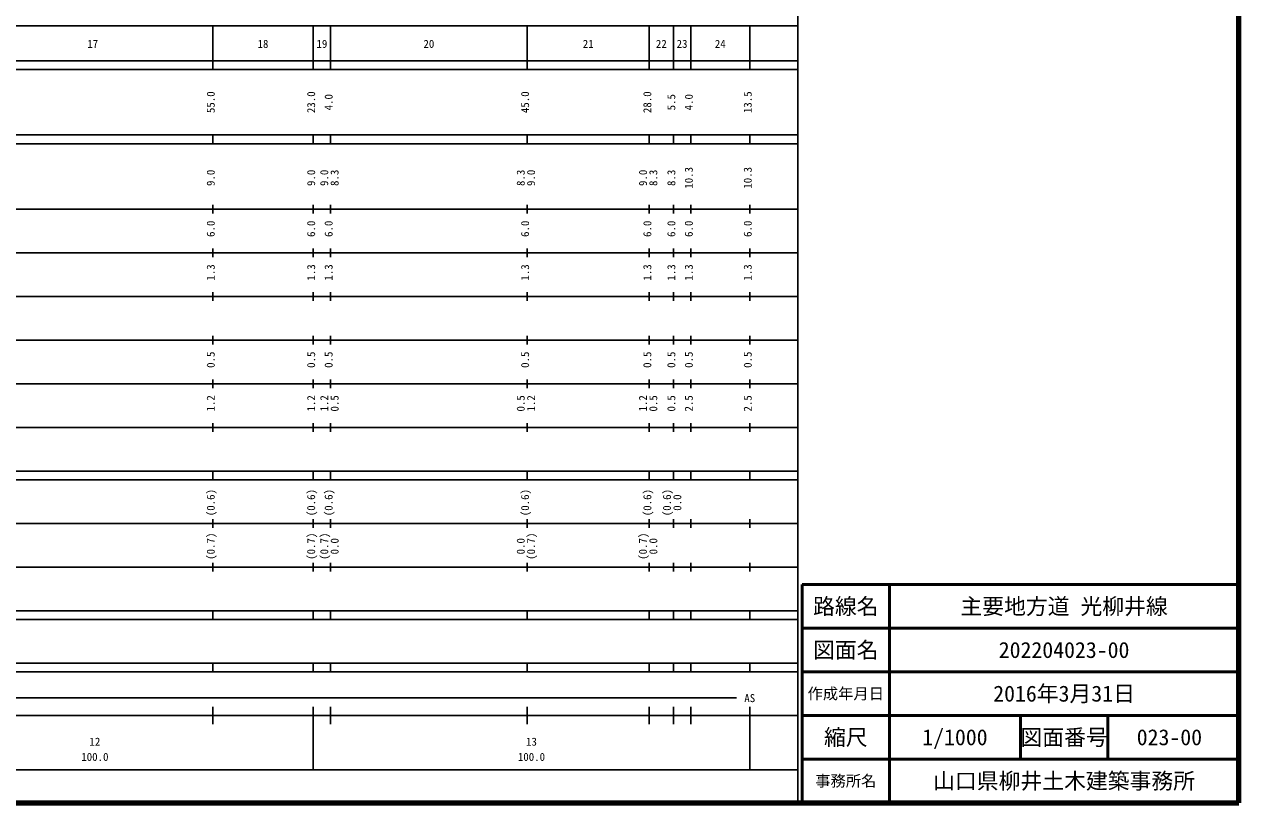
# Model space of a CAD drawing. Units: millimetres on the paper, enlarged 1000 times. Extents: x 40000 to 680000, y 20000 to 380000.
# Drawn here: x 401832 to 680000, y 20000 to 198357 of the extents above; entities that cross this region are included whole.
import ezdxf
from ezdxf.enums import TextEntityAlignment as Align

# ---------------------------------------------------------------- set-up
doc = ezdxf.new("R2010")
doc.units = ezdxf.units.MM
doc.header["$LTSCALE"] = 1000
for name, color, linetype, lineweight in [('M-BGD-EXST', 7, 'Continuous', 25), ('M-TTL', 2, 'Continuous', 140), ('M-TTL-BAND', 7, 'Continuous', 25), ('M-TTL-FRAM', 2, 'Continuous', 50), ('M-TTL-LINE', 7, 'Continuous', 50)]:
    doc.layers.add(name, color=color, linetype=linetype, lineweight=lineweight)
doc.layers.add('M-TTL-TXT', color=7, linetype='Continuous')
doc.styles.add('ＭＳ ゴシック', font='')
doc.styles.get('ＭＳ ゴシック').set_extended_font_data('MS Gothic')

msp = doc.modelspace()

# ---------------------------------------------------------------- linework, layer by layer
at = {"layer": 'M-TTL'}
for p, q in [((680000, 20000), (680000, 380000)), ((40000, 20000), (680000, 20000))]:
    msp.add_line(p, q, dxfattribs=at)
at = {"layer": 'M-TTL-BAND'}
for p, q in [((579000, 20000), (579000, 370000)), ((68000, 198000), (579000, 198000)), ((445000, 188000), (445000, 198000)), ((468000, 188000), (468000, 198000)), ((472000, 188000), (472000, 198000)), ((517000, 188000), (517000, 198000)), ((545000, 188000), (545000, 198000)), ((550500, 188000), (550500, 198000)), ((554500, 188000), (554500, 198000)), ((568000, 188000), (568000, 198000)), ((40000, 190000), (579000, 190000)), ((40000, 188000), (579000, 188000)), ((40000, 173000), (579000, 173000)), ((445000, 171000), (445000, 173000)), ((468000, 171000), (468000, 173000)), ((472000, 171000), (472000, 173000)), ((517000, 171000), (517000, 173000)), ((545000, 171000), (545000, 173000)), ((550500, 171000), (550500, 173000)), ((554500, 171000), (554500, 173000)), ((568000, 171000), (568000, 173000)), ((40000, 171000), (579000, 171000)), ((40000, 156000), (579000, 156000)), ((445000, 155000), (445000, 157000)), ((468000, 155000), (468000, 157000)), ((472000, 155000), (472000, 157000)), ((517000, 155000), (517000, 157000)), ((545000, 155000), (545000, 157000)), ((550500, 155000), (550500, 157000)), ((554500, 155000), (554500, 157000)), ((568000, 155000), (568000, 157000)), ((46000, 146000), (579000, 146000)), ((445000, 145000), (445000, 147000)), ((468000, 145000), (468000, 147000)), ((472000, 145000), (472000, 147000)), ((517000, 145000), (517000, 147000)), ((545000, 145000), (545000, 147000)), ((550500, 145000), (550500, 147000)), ((554500, 145000), (554500, 147000)), ((568000, 145000), (568000, 147000)), ((445000, 135000), (445000, 137000)), ((468000, 135000), (468000, 137000)), ((472000, 135000), (472000, 137000)), ((517000, 135000), (517000, 137000)), ((545000, 135000), (545000, 137000)), ((550500, 135000), (550500, 137000)), ((554500, 135000), (554500, 137000)), ((568000, 135000), (568000, 137000)), ((52000, 136000), (579000, 136000)), ((46000, 126000), (579000, 126000)), ((445000, 125000), (445000, 127000)), ((468000, 125000), (468000, 127000)), ((472000, 125000), (472000, 127000)), ((517000, 125000), (517000, 127000)), ((545000, 125000), (545000, 127000)), ((550500, 125000), (550500, 127000)), ((554500, 125000), (554500, 127000)), ((568000, 125000), (568000, 127000)), ((445000, 115000), (445000, 117000)), ((468000, 115000), (468000, 117000)), ((472000, 115000), (472000, 117000)), ((517000, 115000), (517000, 117000)), ((545000, 115000), (545000, 117000)), ((550500, 115000), (550500, 117000)), ((554500, 115000), (554500, 117000)), ((568000, 115000), (568000, 117000)), ((52000, 116000), (579000, 116000)), ((46000, 106000), (579000, 106000)), ((445000, 105000), (445000, 107000)), ((468000, 105000), (468000, 107000)), ((472000, 105000), (472000, 107000)), ((517000, 105000), (517000, 107000)), ((545000, 105000), (545000, 107000)), ((550500, 105000), (550500, 107000)), ((554500, 105000), (554500, 107000)), ((568000, 105000), (568000, 107000)), ((40000, 96000), (579000, 96000)), ((445000, 94000), (445000, 96000)), ((468000, 94000), (468000, 96000)), ((472000, 94000), (472000, 96000)), ((517000, 94000), (517000, 96000)), ((545000, 94000), (545000, 96000)), ((550500, 94000), (550500, 96000)), ((554500, 94000), (554500, 96000)), ((568000, 94000), (568000, 96000)), ((40000, 94000), (579000, 94000)), ((49000, 84000), (579000, 84000)), ((445000, 83000), (445000, 85000)), ((468000, 83000), (468000, 85000)), ((472000, 83000), (472000, 85000)), ((517000, 83000), (517000, 85000)), ((545000, 83000), (545000, 85000)), ((550500, 83000), (550500, 85000)), ((554500, 83000), (554500, 85000)), ((568000, 83000), (568000, 85000)), ((40000, 74000), (579000, 74000)), ((445000, 73000), (445000, 75000)), ((468000, 73000), (468000, 75000)), ((472000, 73000), (472000, 75000)), ((517000, 73000), (517000, 75000)), ((545000, 73000), (545000, 75000)), ((550500, 73000), (550500, 75000)), ((554500, 73000), (554500, 75000)), ((568000, 73000), (568000, 75000)), ((40000, 64000), (579000, 64000)), ((445000, 62000), (445000, 64000)), ((468000, 62000), (468000, 64000)), ((472000, 62000), (472000, 64000)), ((517000, 62000), (517000, 64000)), ((545000, 62000), (545000, 64000)), ((550500, 62000), (550500, 64000)), ((554500, 62000), (554500, 64000)), ((568000, 62000), (568000, 64000)), ((40000, 62000), (579000, 62000)), ((40000, 52000), (579000, 52000)), ((445000, 50000), (445000, 52000)), ((468000, 50000), (468000, 52000)), ((472000, 50000), (472000, 52000)), ((517000, 50000), (517000, 52000)), ((545000, 50000), (545000, 52000)), ((550500, 50000), (550500, 52000)), ((554500, 50000), (554500, 52000)), ((568000, 50000), (568000, 52000)), ((40000, 50000), (579000, 50000)), ((71000, 44000), (565000, 44000)), ((445000, 38000), (445000, 42000)), ((468000, 27500), (468000, 42000)), ((472000, 38000), (472000, 42000)), ((517000, 38000), (517000, 42000)), ((545000, 38000), (545000, 42000)), ((550500, 38000), (550500, 42000)), ((554500, 38000), (554500, 42000)), ((568000, 27500), (568000, 42000)), ((40000, 40000), (579000, 40000)), ((68000, 27500), (579000, 27500))]:
    msp.add_line(p, q, dxfattribs=at)
at = {"layer": 'M-TTL-FRAM'}
for p, q in [((680000, 70000), (580000, 70000)), ((580000, 70000), (580000, 20000))]:
    msp.add_line(p, q, dxfattribs=at)
at = {"layer": 'M-TTL-LINE'}
for p, q in [((600000, 70000), (600000, 20000)), ((680000, 60000), (580000, 60000)), ((680000, 50000), (580000, 50000)), ((680000, 40000), (580000, 40000)), ((630000, 40000), (630000, 30000)), ((650000, 40000), (650000, 30000)), ((680000, 30000), (580000, 30000))]:
    msp.add_line(p, q, dxfattribs=at)

# ---------------------------------------------------------------- texts
at = {"layer": 'M-BGD-EXST', "style": 'ＭＳ ゴシック'}
for s, p in [('主要地方道 光柳井線', (640000, 65000)), ('202204023-00', (640000, 55000)), ('2016年3月31日', (640000, 45000)), ('1/1000', (615000, 35000)), ('023-00', (664125, 35000)), ('山口県柳井土木建築事務所', (640000, 25000))]:
    msp.add_text(s, height=3666, dxfattribs=at).set_placement(p, align=Align.MIDDLE_CENTER)
at = {"layer": 'M-TTL-BAND', "style": 'ＭＳ ゴシック'}
for s, p in [('17', (417500, 192405)), ('18', (456500, 192405)), ('19', (470000, 192405)), ('20', (494500, 192405)), ('21', (531000, 192405)), ('22', (547750, 192405)), ('23', (552500, 192405)), ('24', (561250, 192405)), ('AS', (568000, 42500)), ('12', (418000, 32523)), ('13', (518000, 32523)), ('100.0', (418000, 29033)), ('100.0', (518000, 29033))]:
    msp.add_text(s, height=1833, dxfattribs=at).set_placement(p, align=Align.BOTTOM_CENTER)
for s, p in [('55.0', (446000, 180500)), ('23.0', (469000, 180500)), ('4.0', (473000, 180500)), ('45.0', (518000, 180500)), ('28.0', (546000, 180500)), ('5.5', (551500, 180500)), ('4.0', (555500, 180500)), ('13.5', (569000, 180500)), ('9.0', (446000, 163174)), ('9.0', (469000, 163174)), ('9.0', (472000, 163174)), ('8.3', (474370, 163174)), ('8.3', (517000, 163174)), ('9.0', (519370, 163174)), ('9.0', (545000, 163174)), ('8.3', (547370, 163174)), ('8.3', (551500, 163174)), ('10.3', (555500, 163174)), ('10.3', (569000, 163174)), ('6.0', (446000, 151500)), ('6.0', (469000, 151500)), ('6.0', (473000, 151500)), ('6.0', (518000, 151500)), ('6.0', (546000, 151500)), ('6.0', (551500, 151500)), ('6.0', (555500, 151500)), ('6.0', (569000, 151500)), ('1.3', (446000, 141500)), ('1.3', (469000, 141500)), ('1.3', (473000, 141500)), ('1.3', (518000, 141500)), ('1.3', (546000, 141500)), ('1.3', (551500, 141500)), ('1.3', (555500, 141500)), ('1.3', (569000, 141500)), ('0.5', (446000, 121500)), ('0.5', (469000, 121500)), ('0.5', (473000, 121500)), ('0.5', (518000, 121500)), ('0.5', (546000, 121500)), ('0.5', (551500, 121500)), ('0.5', (555500, 121500)), ('0.5', (569000, 121500)), ('1.2', (446000, 111500)), ('1.2', (469000, 111500)), ('1.2', (472000, 111500)), ('0.5', (474370, 111500)), ('0.5', (517000, 111500)), ('1.2', (519370, 111500)), ('1.2', (545000, 111500)), ('0.5', (547370, 111500)), ('0.5', (551500, 111500)), ('2.5', (555500, 111500)), ('2.5', (569000, 111500)), ('(0.6)', (446000, 88764)), ('(0.6)', (469000, 88764)), ('(0.6)', (473000, 88764)), ('(0.6)', (518000, 88764)), ('(0.6)', (546000, 88764)), ('(0.6)', (550500, 88764)), ('0.0', (552870, 88764)), ('(0.7)', (446000, 78764)), ('(0.7)', (469000, 78764)), ('(0.7)', (472000, 78764)), ('(0.7)', (519370, 78764)), ('(0.7)', (545000, 78764)), ('0.0', (474370, 78764)), ('0.0', (517000, 78764)), ('0.0', (547370, 78764))]:
    msp.add_text(s, height=1833, rotation=90, dxfattribs=at).set_placement(p, align=Align.BOTTOM_CENTER)
at = {"layer": 'M-TTL-TXT', "style": 'ＭＳ ゴシック'}
for s, height, p in [('路線名', 3666, (590000, 65000)), ('路線名', 3666, (590000, 65000)), ('図面名', 3666, (590000, 55000)), ('図面名', 3666, (590000, 55000)), ('作成年月日', 2566, (590000, 45000)), ('作成年月日', 2566, (590000, 45000)), ('縮尺', 3666, (590000, 35000)), ('縮尺', 3666, (590000, 35000)), ('図面番号', 3666, (640000, 35000)), ('図面番号', 3666, (640000, 35000)), ('事務所名', 2566, (590000, 25000)), ('事務所名', 2566, (590000, 25000))]:
    msp.add_text(s, height=height, dxfattribs=at).set_placement(p, align=Align.MIDDLE_CENTER)

doc.saveas('drawing.dxf')
